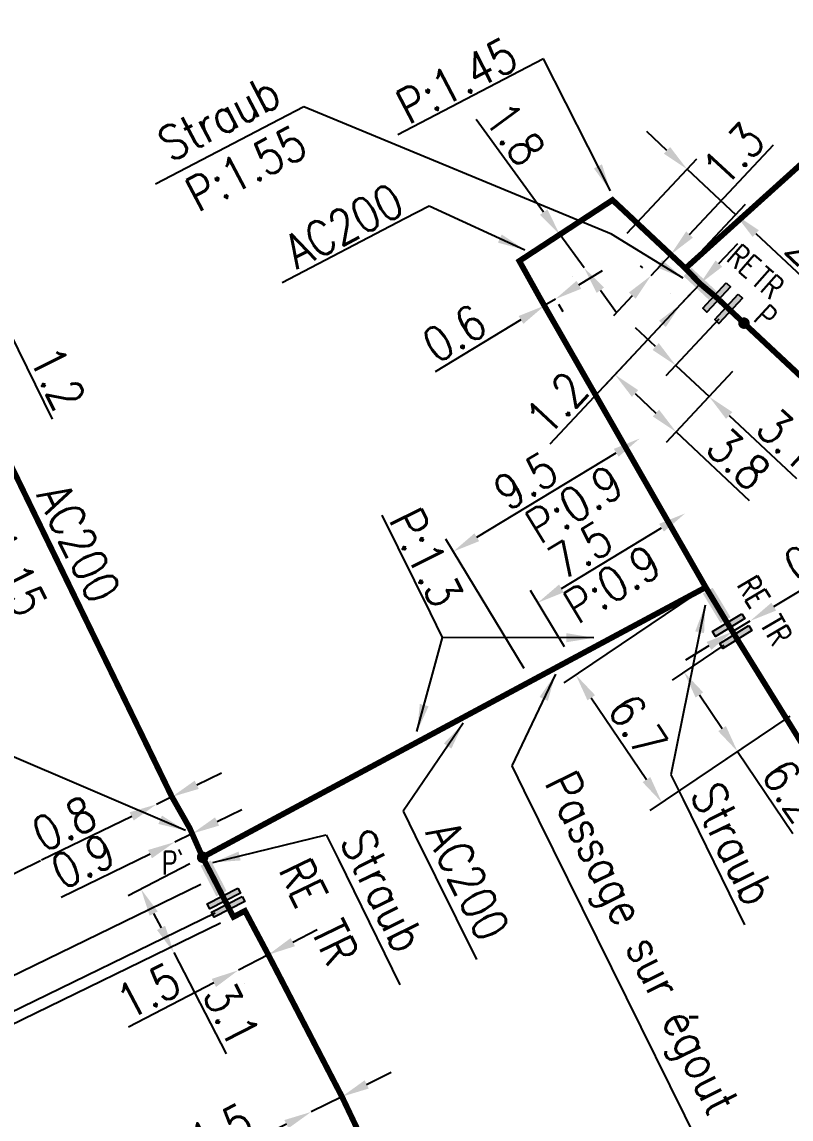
# Model space of a CAD drawing. Header units: millimetres. Extents: x 160996 to 162003, y 120996 to 122000.
# Drawn here: x 161417.77 to 161451.28, y 121105.73 to 121153.5 of the extents above; entities that cross this region are included whole.
import ezdxf
from ezdxf.enums import TextEntityAlignment as Align

# ---------------------------------------------------------------- set-up
doc = ezdxf.new("R2010")
doc.units = ezdxf.units.MM
doc.header["$PDMODE"] = 34
doc.linetypes.add('L_25_AP', pattern=[2000, 1000, 1000])
doc.linetypes.add('L_25_PE', pattern=[2000, 1000, 1000])
doc.layers.get('0').update_dxf_attribs({"linetype": 'CONTINUOUS'})
doc.layers.get('Defpoints').update_dxf_attribs({"linetype": 'CONTINUOUS'})
for name, color, linetype in [('L_150', 1, 'CONTINUOUS'), ('L_300', 7, 'CONTINUOUS'), ('L_340', 7, 'CONTINUOUS')]:
    doc.layers.add(name, color=color, linetype=linetype)
doc.styles.add('G_ROMANS', font='ROMANS.SHX', dxfattribs={"width": 0.75})
doc.styles.get("Standard").update_dxf_attribs({"font": 'romans.shx', "width": 0.85})
doc.dimstyles.get("Standard").update_dxf_attribs({"dimtxt": 1.5, "dimasz": 1.2, "dimexe": 0.625, "dimexo": 0.625, "dimgap": 0.25, "dimtad": 1, "dimdec": 1, "dimzin": 0, "dimdsep": 46, "dimtxsty": 'Standard', "dimcen": -0.5, "dimadec": 0, "dimazin": 0, "dimtfac": 1, "dimtdec": 1, "dimtmove": 0, "dimatfit": 3, "dimfxl": 0, "dimtolj": 1, "dimtzin": 0, "dimarcsym": 0})

# ---------------------------------------------------------------- blocks, each defined once
blk = doc.blocks.new('L_340_02')
at = {"color": 0, "linetype": 'Continuous'}
blk.add_solid([(-0.75, 0.25), (0.75, 0.25), (-0.75, -0.25), (0.75, -0.25)], dxfattribs=at)
at = {"color": 0, "linetype": 'Continuous', "width": 0.75, "flags": 3}
for tag, p in [('DEF_LEG', (0, -4.75)), ('DEF_COUP', (0, -7.25)), ('DEF_TYPE', (0, -9.75))]:
    blk.add_attdef(tag, text='', height=1.2, dxfattribs=at).set_placement(p, align=Align.MIDDLE)
blk = doc.blocks.new('L_340_21')
at = {"linetype": 'Continuous'}
blk.add_hatch(color=0, dxfattribs=at).paths.add_polyline_path([(0.125, 0.75), (-0.125, 0.75), (-0.125, -0.75), (0.125, -0.75)])
at = {"color": 0, "linetype": 'Continuous'}
blk.add_lwpolyline([(-0.125, 0.75), (0.125, 0.75), (0.125, -0.75), (-0.125, -0.75)], close=True, dxfattribs=at)
at = {"color": 0, "linetype": 'Continuous', "width": 0.75}
for tag, height, flags, p in [('RE', 1.5, 8, (0, 3)), ('DEF_LEG', 1.2, 3, (0, -5)), ('DEF_COUP', 1.2, 3, (0, -7.5)), ('DEF_TYPE', 1.2, 3, (0, -10))]:
    blk.add_attdef(tag, text='', height=height, dxfattribs=dict(at, flags=flags)).set_placement(p, align=Align.MIDDLE)
blk = doc.blocks.new('L_340_19')
at = {"linetype": 'Continuous'}
blk.add_hatch(color=0, dxfattribs=at).paths.add_polyline_path([(0.125, 0.75), (-0.125, 0.75), (-0.125, -0.75), (0.125, -0.75)])
at = {"color": 0, "linetype": 'Continuous'}
blk.add_lwpolyline([(-0.125, 0.75), (0.125, 0.75), (0.125, -0.75), (-0.125, -0.75)], close=True, dxfattribs=at)
at = {"color": 0, "linetype": 'Continuous', "width": 0.75}
for tag, height, flags, p in [('TR', 1, 8, (0, 1.981)), ('DEF_LEG', 1.2, 3, (0, -5)), ('DEF_COUP', 1.2, 3, (0, -7.5)), ('DEF_TYPE', 1.2, 3, (0, -10))]:
    blk.add_attdef(tag, text='', height=height, dxfattribs=dict(at, flags=flags)).set_placement(p, align=Align.MIDDLE)
blk = doc.blocks.new('*D1238')
at = {"layer": 'Defpoints', "color": 0, "linetype": 'Continuous', "transparency": 16777216}
for p in [(161431.712, 121106.7), (161430.368, 121106.035), (161430.368, 121106.035)]:
    blk.add_point(p, dxfattribs=at)
at = {"layer": 'L_150', "color": 0, "linetype": 'Continuous', "lineweight": -2, "transparency": 16777216}
for p, q in [((161432.788, 121107.233), (161433.863, 121107.765)), ((161431.712, 121106.7), (161430.368, 121106.035)), ((161429.293, 121105.503), (161425.538, 121103.644))]:
    blk.add_line(p, q, dxfattribs=at)
at = {"layer": 'L_150', "color": 0, "linetype": 'Continuous', "transparency": 16777216}
for points in [[(161432.699, 121107.412), (161432.877, 121107.054), (161431.712, 121106.7)], [(161429.204, 121105.682), (161429.381, 121105.323), (161430.368, 121106.035)]]:
    blk.add_solid(points, dxfattribs=at)
at = {"layer": 'L_150', "color": 0, "linetype": 'Continuous', "transparency": 16777216, "insert": (161426.434, 121105.203), "char_height": 1.5, "attachment_point": 5, "rotation": 26.3349}
blk.add_mtext('\\A1;1.5', dxfattribs=at)
blk = doc.blocks.new('*D1239')
at = {"layer": 'Defpoints', "color": 0, "linetype": 'Continuous', "transparency": 16777216}
for p in [(161425.64, 121117.126), (161424.381, 121112.985), (161424.381, 121112.985)]:
    blk.add_point(p, dxfattribs=at)
at = {"layer": 'L_300', "color": 0, "linetype": 'Continuous', "lineweight": -2, "transparency": 16777216}
for p, q in [((161425.085, 121116.839), (161422.402, 121115.452)), ((161423.509, 121114.673), (161423.83, 121114.051)), ((161424.381, 121112.985), (161426.663, 121108.572))]:
    blk.add_line(p, q, dxfattribs=at)
at = {"layer": 'L_300', "color": 0, "linetype": 'Continuous', "transparency": 16777216}
for points in [[(161423.686, 121114.765), (161423.331, 121114.581), (161422.958, 121115.739)], [(161424.008, 121114.143), (161423.653, 121113.959), (161424.381, 121112.985)]]:
    blk.add_solid(points, dxfattribs=at)
at = {"layer": 'L_300', "color": 0, "linetype": 'Continuous', "transparency": 16777216, "insert": (161426.906, 121110.278), "char_height": 1.5, "attachment_point": 5, "rotation": 297.3391}
blk.add_mtext('\\A1;3.1', dxfattribs=at)
blk = doc.blocks.new('*D1240')
at = {"layer": 'Defpoints', "color": 0, "linetype": 'Continuous', "transparency": 16777216}
for p in [(161424.305, 121119.756), (161423.631, 121119.429), (161423.631, 121119.429)]:
    blk.add_point(p, dxfattribs=at)
at = {"layer": 'L_150', "color": 0, "linetype": 'Continuous', "lineweight": -2, "transparency": 16777216}
for p, q in [((161425.385, 121120.281), (161426.464, 121120.806)), ((161424.305, 121119.756), (161423.631, 121119.429)), ((161422.552, 121118.904), (161418.62, 121116.992))]:
    blk.add_line(p, q, dxfattribs=at)
at = {"layer": 'L_150', "color": 0, "linetype": 'Continuous', "transparency": 16777216}
for points in [[(161425.297, 121120.461), (161425.472, 121120.101), (161424.305, 121119.756)], [(161422.464, 121119.084), (161422.639, 121118.724), (161423.631, 121119.429)]]:
    blk.add_solid(points, dxfattribs=at)
at = {"layer": 'L_150', "color": 0, "linetype": 'Continuous', "transparency": 16777216, "insert": (161419.609, 121118.585), "char_height": 1.5, "attachment_point": 5, "rotation": 25.928}
blk.add_mtext('\\A1;0.8', dxfattribs=at)
blk = doc.blocks.new('*D1242')
at = {"layer": 'Defpoints', "color": 0, "linetype": 'Continuous', "transparency": 16777216}
for p in [(161413.954, 121141.022), (161416.709, 121141.037), (161413.585, 121139.504)]:
    blk.add_point(p, dxfattribs=at)
at = {"layer": 'L_150', "color": 0, "linetype": 'Continuous', "lineweight": -2, "transparency": 16777216}
for p, q in [((161415.651, 121143.192), (161415.123, 121144.269)), ((161414.515, 121141.297), (161416.741, 121142.39)), ((161416.18, 121142.114), (161416.709, 121141.037)), ((161414.146, 121139.779), (161417.27, 121141.313)), ((161417.238, 121139.96), (161419.083, 121136.199))]:
    blk.add_line(p, q, dxfattribs=at)
at = {"layer": 'L_150', "color": 0, "linetype": 'Continuous', "transparency": 16777216}
for points in [[(161415.831, 121143.28), (161415.472, 121143.104), (161416.18, 121142.114)], [(161417.417, 121140.048), (161417.058, 121139.872), (161416.709, 121141.037)]]:
    blk.add_solid(points, dxfattribs=at)
at = {"layer": 'L_150', "color": 0, "linetype": 'Continuous', "transparency": 16777216, "insert": (161419.323, 121137.982), "char_height": 1.5, "attachment_point": 5, "rotation": 296.1436}
blk.add_mtext('\\A1;1.2', dxfattribs=at)
blk = doc.blocks.new('*D1245')
at = {"layer": 'Defpoints', "color": 0, "linetype": 'Continuous', "transparency": 16777216}
for p in [(161428.504, 121112.879), (161427.198, 121112.204), (161427.198, 121112.204)]:
    blk.add_point(p, dxfattribs=at)
at = {"layer": 'L_150', "color": 0, "linetype": 'Continuous', "lineweight": -2, "transparency": 16777216}
for p, q in [((161429.57, 121113.43), (161430.636, 121113.981)), ((161428.504, 121112.879), (161427.198, 121112.204)), ((161426.132, 121111.652), (161422.411, 121109.729)), ((161427.485, 121111.648), (161427.485, 121111.648))]:
    blk.add_line(p, q, dxfattribs=at)
at = {"layer": 'L_150', "color": 0, "linetype": 'Continuous', "transparency": 16777216}
for points in [[(161429.478, 121113.607), (161429.662, 121113.252), (161428.504, 121112.879)], [(161426.04, 121111.83), (161426.224, 121111.475), (161427.198, 121112.204)]]:
    blk.add_solid(points, dxfattribs=at)
at = {"layer": 'L_150', "color": 0, "linetype": 'Continuous', "transparency": 16777216, "insert": (161423.279, 121111.303), "char_height": 1.5, "attachment_point": 5, "rotation": 27.3391}
blk.add_mtext('\\A1;1.5', dxfattribs=at)
blk = doc.blocks.new('*D1246')
at = {"layer": 'Defpoints', "color": 0, "linetype": 'Continuous', "transparency": 16777216}
for p in [(161424.314, 121118.023), (161425.079, 121118.395), (161424.429, 121117.787)]:
    blk.add_point(p, dxfattribs=at)
at = {"layer": 'L_150', "color": 0, "linetype": 'Continuous', "lineweight": -2, "transparency": 16777216}
for p, q in [((161426.273, 121118.683), (161427.352, 121119.208)), ((161425.194, 121118.158), (161424.429, 121117.787)), ((161425.352, 121117.833), (161425.467, 121117.596)), ((161423.35, 121117.262), (161419.473, 121115.377)), ((161424.588, 121117.461), (161424.703, 121117.225))]:
    blk.add_line(p, q, dxfattribs=at)
at = {"layer": 'L_150', "color": 0, "linetype": 'Continuous', "transparency": 16777216}
for points in [[(161426.185, 121118.863), (161426.36, 121118.503), (161425.194, 121118.158)], [(161423.263, 121117.442), (161423.437, 121117.082), (161424.429, 121117.787)]]:
    blk.add_solid(points, dxfattribs=at)
at = {"layer": 'L_150', "color": 0, "linetype": 'Continuous', "transparency": 16777216, "insert": (161420.435, 121116.957), "char_height": 1.5, "attachment_point": 5, "rotation": 25.928}
blk.add_mtext('\\A1;0.9', dxfattribs=at)
blk = doc.blocks.new('*D1264')
at = {"layer": 'Defpoints', "color": 0, "linetype": 'Continuous', "transparency": 16777216}
for p in [(161440.352, 121141.454), (161440.822, 121141.739), (161441.009, 121141.43)]:
    blk.add_point(p, dxfattribs=at)
at = {"layer": 'L_150', "color": 0, "linetype": 'Continuous', "lineweight": -2, "transparency": 16777216}
for p, q in [((161442.036, 121142.052), (161443.062, 121142.673)), ((161441.009, 121141.43), (161440.539, 121141.145)), ((161441.146, 121141.204), (161441.333, 121140.895)), ((161439.512, 121140.523), (161435.773, 121138.259)), ((161440.676, 121140.919), (161440.863, 121140.61))]:
    blk.add_line(p, q, dxfattribs=at)
at = {"layer": 'L_150', "color": 0, "linetype": 'Continuous', "transparency": 16777216}
for points in [[(161441.932, 121142.223), (161442.139, 121141.88), (161441.009, 121141.43)], [(161439.409, 121140.694), (161439.616, 121140.352), (161440.539, 121141.145)]]:
    blk.add_solid(points, dxfattribs=at)
at = {"layer": 'L_150', "color": 0, "linetype": 'Continuous', "transparency": 16777216, "insert": (161436.612, 121139.935), "char_height": 1.5, "attachment_point": 5, "rotation": 31.2019}
blk.add_mtext('\\A1;0.6', dxfattribs=at)
blk = doc.blocks.new('*D1268')
at = {"layer": 'Defpoints', "color": 0, "linetype": 'Continuous', "transparency": 16777216}
for p in [(161441.204, 121144.243), (161442.264, 121142.788), (161442.264, 121142.788)]:
    blk.add_point(p, dxfattribs=at)
at = {"layer": 'L_150', "color": 0, "linetype": 'Continuous', "lineweight": -2, "transparency": 16777216}
for p, q in [((161440.498, 121145.213), (161437.561, 121149.247)), ((161440.699, 121143.875), (161440.699, 121143.875)), ((161442.264, 121142.788), (161441.204, 121144.243)), ((161441.758, 121142.42), (161441.758, 121142.42)), ((161442.97, 121141.818), (161443.676, 121140.848))]:
    blk.add_line(p, q, dxfattribs=at)
at = {"layer": 'L_150', "color": 0, "linetype": 'Continuous', "transparency": 16777216}
for points in [[(161440.66, 121145.331), (161440.336, 121145.096), (161441.204, 121144.243)], [(161443.132, 121141.936), (161442.808, 121141.7), (161442.264, 121142.788)]]:
    blk.add_solid(points, dxfattribs=at)
at = {"layer": 'L_150', "color": 0, "linetype": 'Continuous', "transparency": 16777216, "insert": (161439.249, 121148.627), "char_height": 1.5, "attachment_point": 5, "rotation": 306.0587}
blk.add_mtext('\\A1;1.8', dxfattribs=at)
blk = doc.blocks.new('*D1269')
at = {"layer": 'Defpoints', "color": 0, "linetype": 'Continuous', "transparency": 16777216}
for p in [(161446.748, 121147.086), (161443.705, 121143.838), (161446.676, 121142.767)]:
    blk.add_point(p, dxfattribs=at)
at = {"layer": 'L_150', "color": 0, "linetype": 'Continuous', "lineweight": -2, "transparency": 16777216}
for p, q in [((161445.872, 121147.906), (161444.997, 121148.727)), ((161444.132, 121144.294), (161447.175, 121147.542)), ((161446.748, 121147.086), (161448.865, 121145.103)), ((161447.103, 121143.223), (161449.292, 121145.559)), ((161449.74, 121144.283), (161452.886, 121141.336))]:
    blk.add_line(p, q, dxfattribs=at)
at = {"layer": 'L_150', "color": 0, "linetype": 'Continuous', "transparency": 16777216}
for points in [[(161446.009, 121148.052), (161445.736, 121147.76), (161446.748, 121147.086)], [(161449.877, 121144.429), (161449.604, 121144.137), (161448.865, 121145.103)]]:
    blk.add_solid(points, dxfattribs=at)
at = {"layer": 'L_150', "color": 0, "linetype": 'Continuous', "transparency": 16777216, "insert": (161452.435, 121143.129), "char_height": 1.5, "attachment_point": 5, "rotation": 316.8681}
blk.add_mtext('\\A1;2.9', dxfattribs=at)
blk = doc.blocks.new('*D1270')
at = {"layer": 'Defpoints', "color": 0, "linetype": 'Continuous', "transparency": 16777216}
for p in [(161445.181, 121142.455), (161446.676, 121142.767), (161445.28, 121142.362)]:
    blk.add_point(p, dxfattribs=at)
at = {"layer": 'L_150', "color": 0, "linetype": 'Continuous', "lineweight": -2, "transparency": 16777216}
for p, q in [((161446.856, 121144.243), (161450.52, 121148.154)), ((161445.181, 121142.455), (161446.035, 121143.367)), ((161446.22, 121143.195), (161445.579, 121143.795)), ((161444.824, 121142.789), (161444.725, 121142.882)), ((161444.36, 121141.579), (161443.54, 121140.704))]:
    blk.add_line(p, q, dxfattribs=at)
at = {"layer": 'L_150', "color": 0, "linetype": 'Continuous', "transparency": 16777216}
for points in [[(161446.71, 121144.38), (161447.002, 121144.106), (161446.035, 121143.367)], [(161444.214, 121141.716), (161444.506, 121141.443), (161445.181, 121142.455)]]:
    blk.add_solid(points, dxfattribs=at)
at = {"layer": 'L_150', "color": 0, "linetype": 'Continuous', "transparency": 16777216, "insert": (161448.768, 121147.747), "char_height": 1.5, "attachment_point": 5, "rotation": 46.8681}
blk.add_mtext('\\A1;1.3', dxfattribs=at)
blk = doc.blocks.new('*D1271')
at = {"layer": 'Defpoints', "color": 0, "linetype": 'Continuous', "transparency": 16777216}
for p in [(161449.498, 121127.416), (161449.498, 121127.416), (161448.729, 121126.95)]:
    blk.add_point(p, dxfattribs=at)
at = {"layer": 'L_150', "color": 0, "linetype": 'Continuous', "lineweight": -2, "transparency": 16777216}
for p, q in [((161450.525, 121128.038), (161454.212, 121130.272)), ((161448.729, 121126.95), (161449.498, 121127.416)), ((161447.702, 121126.328), (161446.676, 121125.706))]:
    blk.add_line(p, q, dxfattribs=at)
at = {"layer": 'L_150', "color": 0, "linetype": 'Continuous', "transparency": 16777216}
for points in [[(161450.421, 121128.209), (161450.628, 121127.867), (161449.498, 121127.416)], [(161447.599, 121126.499), (161447.806, 121126.157), (161448.729, 121126.95)]]:
    blk.add_solid(points, dxfattribs=at)
at = {"layer": 'L_150', "color": 0, "linetype": 'Continuous', "transparency": 16777216, "insert": (161452.363, 121130.321), "char_height": 1.5, "attachment_point": 5, "rotation": 31.2114}
blk.add_mtext('\\A1;0.9', dxfattribs=at)
blk = doc.blocks.new('*D1332')
at = {"layer": 'Defpoints', "color": 0, "linetype": 'Continuous', "transparency": 16777216}
for p in [(161447.315, 121142.101), (161449.158, 121138.729), (161446.269, 121135.646)]:
    blk.add_point(p, dxfattribs=at)
at = {"layer": 'L_340', "color": 0, "linetype": 'Continuous', "lineweight": -2, "transparency": 16777216}
for p, q in [((161446.887, 121141.645), (161443.178, 121137.685)), ((161448.731, 121138.273), (161445.842, 121135.19)), ((161444.481, 121137.321), (161445.393, 121136.466)), ((161446.269, 121135.646), (161449.459, 121132.657))]:
    blk.add_line(p, q, dxfattribs=at)
at = {"layer": 'L_340', "color": 0, "linetype": 'Continuous', "transparency": 16777216}
for points in [[(161444.618, 121137.467), (161444.344, 121137.175), (161443.605, 121138.141)], [(161445.53, 121136.612), (161445.256, 121136.32), (161446.269, 121135.646)]]:
    blk.add_solid(points, dxfattribs=at)
at = {"layer": 'L_340', "color": 0, "linetype": 'Continuous', "transparency": 16777216, "insert": (161448.986, 121134.471), "char_height": 1.5, "attachment_point": 5, "rotation": 316.8681}
blk.add_mtext('\\A1;3.8', dxfattribs=at)
blk = doc.blocks.new('*D1333')
at = {"layer": 'Defpoints', "color": 0, "linetype": 'Continuous', "transparency": 16777216}
for p in [(161448.559, 121141.006), (161449.158, 121138.729), (161447.708, 121137.182)]:
    blk.add_point(p, dxfattribs=at)
at = {"layer": 'L_340', "color": 0, "linetype": 'Continuous', "lineweight": -2, "transparency": 16777216}
for p, q in [((161448.132, 121140.55), (161445.826, 121138.088)), ((161445.378, 121139.364), (161444.502, 121140.185)), ((161446.253, 121138.544), (161447.708, 121137.182)), ((161448.731, 121138.273), (161447.28, 121136.725)), ((161448.583, 121136.361), (161451.508, 121133.622))]:
    blk.add_line(p, q, dxfattribs=at)
at = {"layer": 'L_340', "color": 0, "linetype": 'Continuous', "transparency": 16777216}
for points in [[(161445.514, 121139.51), (161445.241, 121139.218), (161446.253, 121138.544)], [(161448.72, 121136.507), (161448.447, 121136.215), (161447.708, 121137.182)]]:
    blk.add_solid(points, dxfattribs=at)
at = {"layer": 'L_340', "color": 0, "linetype": 'Continuous', "transparency": 16777216, "insert": (161451.167, 121135.311), "char_height": 1.5, "attachment_point": 5, "rotation": 316.8681}
blk.add_mtext('\\A1;3.1', dxfattribs=at)
blk = doc.blocks.new('*D1535')
at = {"layer": 'Defpoints', "color": 0, "linetype": 'Continuous', "transparency": 16777216}
for p in [(161448.872, 121126.713), (161451.741, 121123.618), (161448.944, 121121.732)]:
    blk.add_point(p, dxfattribs=at)
at = {"layer": 'L_340', "color": 0, "linetype": 'Continuous', "lineweight": -2, "transparency": 16777216}
for p, q in [((161448.354, 121126.363), (161446.095, 121124.84)), ((161447.284, 121124.194), (161448.273, 121122.727)), ((161451.223, 121123.269), (161448.425, 121121.383)), ((161448.944, 121121.732), (161451.353, 121118.158))]:
    blk.add_line(p, q, dxfattribs=at)
at = {"layer": 'L_340', "color": 0, "linetype": 'Continuous', "transparency": 16777216}
for points in [[(161447.449, 121124.306), (161447.118, 121124.082), (161446.613, 121125.189)], [(161448.439, 121122.839), (161448.107, 121122.615), (161448.944, 121121.732)]]:
    blk.add_solid(points, dxfattribs=at)
at = {"layer": 'L_340', "color": 0, "linetype": 'Continuous', "transparency": 16777216, "insert": (161451.313, 121120.007), "char_height": 1.5, "attachment_point": 5, "rotation": 303.9874}
blk.add_mtext('\\A1;6.2', dxfattribs=at)
blk = doc.blocks.new('*D1536')
at = {"layer": 'Defpoints', "color": 0, "linetype": 'Continuous', "transparency": 16777216}
for p in [(161446.663, 121132.097), (161446.663, 121132.097), (161441.735, 121125.756)]:
    blk.add_point(p, dxfattribs=at)
at = {"layer": 'L_150', "color": 0, "linetype": 'Continuous', "lineweight": -2, "transparency": 16777216}
for p, q in [((161441.275, 121128.832), (161445.636, 121131.475)), ((161441.411, 121126.291), (161439.924, 121128.745))]:
    blk.add_line(p, q, dxfattribs=at)
at = {"layer": 'L_150', "color": 0, "linetype": 'Continuous', "transparency": 16777216}
for points in [[(161445.533, 121131.646), (161445.74, 121131.304), (161446.663, 121132.097)], [(161441.171, 121129.003), (161441.378, 121128.661), (161440.248, 121128.21)]]:
    blk.add_solid(points, dxfattribs=at)
at = {"layer": 'L_150', "color": 0, "linetype": 'Continuous', "transparency": 16777216, "insert": (161442.104, 121130.504), "char_height": 1.5, "attachment_point": 5, "rotation": 31.2114}
blk.add_mtext('\\A1;7.5', dxfattribs=at)
blk = doc.blocks.new('*D1540')
at = {"layer": 'Defpoints', "color": 0, "linetype": 'Continuous', "transparency": 16777216}
for p in [(161447.315, 121142.101), (161446.494, 121141.225), (161446.494, 121141.225)]:
    blk.add_point(p, dxfattribs=at)
at = {"layer": 'L_340', "color": 0, "linetype": 'Continuous', "lineweight": -2, "transparency": 16777216}
for p, q in [((161448.135, 121142.976), (161448.955, 121143.852)), ((161446.858, 121142.528), (161446.858, 121142.528)), ((161447.315, 121142.101), (161446.494, 121141.225)), ((161446.038, 121141.652), (161446.038, 121141.652)), ((161445.674, 121140.349), (161440.772, 121135.117))]:
    blk.add_line(p, q, dxfattribs=at)
at = {"layer": 'L_340', "color": 0, "linetype": 'Continuous', "transparency": 16777216}
for points in [[(161447.989, 121143.113), (161448.281, 121142.84), (161447.315, 121142.101)], [(161445.528, 121140.486), (161445.82, 121140.212), (161446.494, 121141.225)]]:
    blk.add_solid(points, dxfattribs=at)
at = {"layer": 'L_340', "color": 0, "linetype": 'Continuous', "transparency": 16777216, "insert": (161441.064, 121136.891), "char_height": 1.5, "attachment_point": 5, "rotation": 46.8681}
blk.add_mtext('\\A1;1.2', dxfattribs=at)
blk = doc.blocks.new('*D723')
at = {"layer": 'Defpoints', "color": 0, "linetype": 'Continuous', "transparency": 16777216}
for p in [(161419.134, 121117.242), (161426.756, 121114.967), (161413.427, 121114.467)]:
    blk.add_point(p, dxfattribs=at)
at = {"layer": 'L_340', "color": 0, "linetype": 'Continuous', "lineweight": -2, "transparency": 16777216}
for p, q in [((161413.427, 121114.467), (161411.515, 121118.399)), ((161418.572, 121116.969), (161412.865, 121114.194)), ((161426.194, 121114.693), (161415.217, 121109.356)), ((161415.254, 121110.709), (161413.951, 121113.388))]:
    blk.add_line(p, q, dxfattribs=at)
at = {"layer": 'L_340', "color": 0, "linetype": 'Continuous', "transparency": 16777216}
for points in [[(161414.131, 121113.476), (161413.771, 121113.301), (161413.427, 121114.467)], [(161415.434, 121110.796), (161415.074, 121110.621), (161415.779, 121109.63)]]:
    blk.add_solid(points, dxfattribs=at)
at = {"layer": 'L_340', "color": 0, "linetype": 'Continuous', "transparency": 16777216, "insert": (161413.108, 121117.41), "char_height": 1.5, "attachment_point": 5, "rotation": 295.928}
blk.add_mtext('\\A1;3.5', dxfattribs=at)
blk = doc.blocks.new('*D724')
at = {"layer": 'Defpoints', "color": 0, "linetype": 'Continuous', "transparency": 16777216}
for p in [(161419.134, 121117.242), (161426.984, 121114.527), (161411.587, 121113.573)]:
    blk.add_point(p, dxfattribs=at)
at = {"layer": 'L_150', "color": 0, "linetype": 'Continuous', "lineweight": -2, "transparency": 16777216}
for p, q in [((161411.587, 121113.573), (161409.676, 121117.504)), ((161418.572, 121116.969), (161411.025, 121113.3)), ((161426.422, 121114.254), (161413.593, 121108.017)), ((161413.631, 121109.369), (161412.112, 121112.494))]:
    blk.add_line(p, q, dxfattribs=at)
at = {"layer": 'L_150', "color": 0, "linetype": 'Continuous', "transparency": 16777216}
for points in [[(161412.292, 121112.581), (161411.932, 121112.406), (161411.587, 121113.573)], [(161413.811, 121109.457), (161413.451, 121109.282), (161414.155, 121108.29)]]:
    blk.add_solid(points, dxfattribs=at)
at = {"layer": 'L_150', "color": 0, "linetype": 'Continuous', "transparency": 16777216, "insert": (161411.268, 121116.516), "char_height": 1.5, "attachment_point": 5, "rotation": 295.928}
blk.add_mtext('\\A1;3.8', dxfattribs=at)
blk = doc.blocks.new('*D725')
at = {"layer": 'Defpoints', "color": 0, "linetype": 'Continuous', "transparency": 16777216}
for p in [(161419.134, 121117.242), (161426.12, 121116.206), (161415.106, 121115.284)]:
    blk.add_point(p, dxfattribs=at)
at = {"layer": 'L_340', "color": 0, "linetype": 'Continuous', "lineweight": -2, "transparency": 16777216}
for p, q in [((161415.106, 121115.284), (161413.195, 121119.215)), ((161418.572, 121116.969), (161414.544, 121115.011)), ((161425.558, 121115.932), (161416.287, 121111.425)), ((161416.324, 121112.778), (161415.631, 121114.205))]:
    blk.add_line(p, q, dxfattribs=at)
at = {"layer": 'L_340', "color": 0, "linetype": 'Continuous', "transparency": 16777216}
for points in [[(161415.811, 121114.292), (161415.451, 121114.117), (161415.106, 121115.284)], [(161416.504, 121112.865), (161416.145, 121112.69), (161416.849, 121111.699)]]:
    blk.add_solid(points, dxfattribs=at)
at = {"layer": 'L_340', "color": 0, "linetype": 'Continuous', "transparency": 16777216, "insert": (161414.787, 121118.226), "char_height": 1.5, "attachment_point": 5, "rotation": 295.928}
blk.add_mtext('\\A1;3.2', dxfattribs=at)
blk = doc.blocks.new('*D726')
at = {"layer": 'Defpoints', "color": 0, "linetype": 'Continuous', "transparency": 16777216}
for p in [(161447.56, 121128.88), (161451.741, 121123.618), (161445.649, 121119.511)]:
    blk.add_point(p, dxfattribs=at)
at = {"layer": 'L_150', "color": 0, "linetype": 'Continuous', "lineweight": -2, "transparency": 16777216}
for p, q in [((161447.042, 121128.531), (161441.385, 121124.717)), ((161442.574, 121124.071), (161444.978, 121120.506)), ((161451.223, 121123.269), (161445.13, 121119.161))]:
    blk.add_line(p, q, dxfattribs=at)
at = {"layer": 'L_150', "color": 0, "linetype": 'Continuous', "transparency": 16777216}
for points in [[(161442.74, 121124.183), (161442.408, 121123.959), (161441.903, 121125.066)], [(161445.144, 121120.618), (161444.812, 121120.394), (161445.649, 121119.511)]]:
    blk.add_solid(points, dxfattribs=at)
at = {"layer": 'L_150', "color": 0, "linetype": 'Continuous', "transparency": 16777216, "insert": (161444.605, 121122.848), "char_height": 1.5, "attachment_point": 5, "rotation": 303.9874}
blk.add_mtext('\\A1;6.7', dxfattribs=at)
blk = doc.blocks.new('*D727')
at = {"layer": 'Defpoints', "color": 0, "linetype": 'Continuous', "transparency": 16777216}
for p in [(161444.686, 121135.359), (161444.686, 121135.359), (161439.97, 121124.81)]:
    blk.add_point(p, dxfattribs=at)
at = {"layer": 'L_150', "color": 0, "linetype": 'Continuous', "lineweight": -2, "transparency": 16777216}
for p, q in [((161437.587, 121131.058), (161443.66, 121134.738)), ((161439.646, 121125.344), (161436.237, 121130.971))]:
    blk.add_line(p, q, dxfattribs=at)
at = {"layer": 'L_150', "color": 0, "linetype": 'Continuous', "transparency": 16777216}
for points in [[(161443.556, 121134.909), (161443.763, 121134.567), (161444.686, 121135.359)], [(161437.484, 121131.229), (161437.691, 121130.887), (161436.561, 121130.437)]]:
    blk.add_solid(points, dxfattribs=at)
at = {"layer": 'L_150', "color": 0, "linetype": 'Continuous', "transparency": 16777216, "insert": (161439.717, 121133.518), "char_height": 1.5, "attachment_point": 5, "rotation": 31.2114}
blk.add_mtext('\\A1;9.5', dxfattribs=at)
blk = doc.blocks.new('L_300_12')
at = {"color": 0, "linetype": 'Continuous', "const_width": 0.248, "flags": 128}
blk.add_lwpolyline([(-0.126, 0, 1), (0.126, 0, 1)], format="xyb", close=True, dxfattribs=at)
at = {"linetype": 'Continuous', "style": 'G_ROMANS', "width": 0.75}
blk.add_attdef('P', text='', height=1, dxfattribs=at).set_placement((0, 1.331), align=Align.MIDDLE_CENTER)
at = {"color": 0, "linetype": 'Continuous', "width": 0.75, "flags": 3}
for tag, p in [('DEF_LEG', (0, -5)), ('DEF_COUP', (0, -7.5)), ('DEF_TYPE', (0, -10))]:
    blk.add_attdef(tag, text='', height=1.2, dxfattribs=at).set_placement(p, align=Align.MIDDLE)

msp = doc.modelspace()

# ---------------------------------------------------------------- linework, layer by layer
at = {"layer": 'L_150', "linetype": 'L_25_AP', "const_width": 0.25, "flags": 128}
for points in [[(161458.443, 121153.373), (161446.676, 121142.767)], [(161448.872, 121126.713), (161448.729, 121126.95), (161448.557, 121127.233), (161448.039, 121128.089), (161447.56, 121128.88), (161440.352, 121141.454), (161439.44, 121143.089), (161441.204, 121144.243), (161443.499, 121145.744), (161446.676, 121142.767), (161447.315, 121142.101), (161448.032, 121141.499), (161448.559, 121141.006)], [(161426.756, 121114.967), (161426.569, 121115.329), (161426.12, 121116.206), (161425.64, 121117.126), (161425.079, 121118.395), (161424.305, 121119.756), (161415.609, 121137.65), (161413.954, 121141.022), (161412.433, 121140.881), (161410.523, 121140.704), (161408.891, 121138.557), (161408.891, 121138.557), (161405.57, 121135.237), (161404.931, 121134.598)], [(161447.56, 121128.88), (161439.97, 121124.81), (161425.64, 121117.126)]]:
    msp.add_lwpolyline(points, dxfattribs=at)
at = {"layer": 'L_150', "linetype": 'L_25_PE', "const_width": 0.25, "flags": 128}
for points in [[(161448.559, 121141.006), (161457.478, 121132.664), (161464.908, 121126.312), (161468.506, 121123.179), (161473.174, 121119.676), (161477.237, 121115.824), (161481.02, 121112.604), (161495.177, 121099.992), (161503.961, 121092.3), (161511.962, 121085.36), (161524.369, 121074.573), (161535.998, 121064.359), (161542.694, 121058.396), (161548.271, 121052.809), (161548.425, 121052.196), (161547.934, 121050.451), (161547.015, 121050.058), (161546.095, 121049.664), (161534.777, 121044.832), (161529.795, 121042.852), (161525.629, 121040.914), (161521.109, 121039.04), (161510.997, 121034.323), (161510.997, 121034.323), (161507.327, 121032.593), (161507.008, 121032.45), (161504.954, 121033.14), (161503.884, 121033.485), (161503.884, 121033.485), (161498.806, 121042.604), (161493.589, 121051.537), (161488.307, 121060.471), (161483.599, 121067.737), (161476.451, 121080.351), (161474.449, 121083.989), (161464.881, 121100.648), (161458.039, 121111.767), (161453.62, 121119.058), (161448.872, 121126.713), (161448.872, 121126.713)], [(161484.507, 121000), (161481.959, 121005.084), (161475.242, 121018.536), (161472.638, 121024.334), (161469.937, 121030.696), (161465.797, 121038.34), (161465.242, 121039.385), (161465.242, 121039.385), (161462.906, 121043.935), (161460.398, 121048.716), (161453.907, 121061.858), (161449.489, 121070.657), (161444.152, 121081.707), (161434.472, 121100.899), (161431.712, 121106.7), (161428.504, 121112.879), (161427.486, 121114.79), (161426.984, 121114.527), (161426.756, 121114.967)]]:
    msp.add_lwpolyline(points, dxfattribs=at)

# ---------------------------------------------------------------- block references
at = {"layer": 'L_300', "ltscale": 0.5}
ref = msp.add_blockref('L_300_12', (161449.225, 121140.383), dxfattribs=dict(at, rotation=316.9143112161099))
ref.add_attrib('P', 'P', dxfattribs={"layer": '0', "linetype": 'Continuous', "height": 1, "rotation": 316.9143, "style": 'G_ROMANS', "width": 0.75}).set_placement((161450.175, 121140.668), align=Align.MIDDLE_CENTER)
ref = msp.add_blockref('L_300_12', (161425.64, 121117.126), dxfattribs=dict(at, rotation=297.52280709378))
ref.add_attrib('P', 'P', dxfattribs={"layer": '0', "linetype": 'Continuous', "height": 1, "style": 'G_ROMANS', "width": 0.75}).set_placement((161424.21, 121116.877), align=Align.MIDDLE_CENTER)
at = {"layer": 'L_340'}
ref = msp.add_blockref('L_340_21', (161448.032, 121141.499), dxfattribs=dict(at, rotation=316.914311216007))
ref.add_attrib('RE', 'RE', dxfattribs={"layer": '0', "color": 0, "linetype": 'Continuous', "height": 1, "rotation": 319.0348, "width": 0.75, "flags": 8}).set_placement((161449.225, 121143.088), align=Align.MIDDLE)
ref = msp.add_blockref('L_340_19', (161448.559, 121141.006), dxfattribs=dict(at, rotation=316.9143112153381))
ref.add_attrib('TR', 'TR', dxfattribs={"layer": '0', "color": 0, "linetype": 'Continuous', "height": 1, "rotation": 319.0348, "width": 0.75, "flags": 8}).set_placement((161450.274, 121142.135), align=Align.MIDDLE)
for p, rotation in [((161447.315, 121142.101), 317.0172240255724), ((161448.039, 121128.089), 301.2019386800282), ((161426.12, 121116.206), 297.3391296305953)]:
    msp.add_blockref('L_340_02', p, dxfattribs=dict(at, rotation=rotation))
ref = msp.add_blockref('L_340_21', (161448.557, 121127.233), dxfattribs=dict(at, rotation=301.2019386824512))
ref.add_attrib('RE', 'RE', dxfattribs={"layer": '0', "color": 0, "linetype": 'Continuous', "height": 1, "rotation": 300.5558, "width": 0.75, "flags": 8}).set_placement((161449.644, 121128.689), align=Align.MIDDLE)
ref = msp.add_blockref('L_340_19', (161448.872, 121126.713), dxfattribs=dict(at, rotation=301.6160273884092))
ref.add_attrib('TR', 'TR', dxfattribs={"layer": '0', "color": 0, "linetype": 'Continuous', "height": 1, "rotation": 300.5558, "width": 0.75, "flags": 8}).set_placement((161450.639, 121127.018), align=Align.MIDDLE)
ref = msp.add_blockref('L_340_21', (161426.569, 121115.329), dxfattribs=dict(at, rotation=297.3391296304214))
ref.add_attrib('RE', 'RE', dxfattribs={"layer": '0', "color": 0, "linetype": 'Continuous', "height": 1.5, "rotation": 295.7954, "width": 0.75, "flags": 8}).set_placement((161430.031, 121116.023), align=Align.MIDDLE)
ref = msp.add_blockref('L_340_19', (161426.756, 121114.967), dxfattribs=dict(at, rotation=297.3391296323002))
ref.add_attrib('TR', 'TR', dxfattribs={"layer": '0', "color": 0, "linetype": 'Continuous', "height": 1.5, "rotation": 295.7954, "width": 0.75, "flags": 8}).set_placement((161431.41, 121113.423), align=Align.MIDDLE)

# ---------------------------------------------------------------- texts
at = {"layer": 'L_150', "linetype": 'Continuous', "width": 0.85}
for s, rotation, p in [('P:0.9', 31.2114, (161440.332, 121130.714)), ('P:1.15', 296.2881, (161415.145, 121132.411)), ('AC200', 296.2881, (161418.38, 121132.899)), ('P:0.9', 31.2114, (161441.983, 121127.234))]:
    msp.add_text(s, height=1.5, rotation=rotation, dxfattribs=at).set_placement(p)
at = {"layer": 'L_150', "linetype": 'Continuous', "char_height": 1.5}
for s, insert, attachment_point, rotation in [('\\A1;P:1.45', (161439.512, 121151.56), 9, 27.5485), ('\\A1;AC200', (161434.542, 121145.209), 9, 27.5485), ('\\A1;P:1.3', (161435.694, 121127.859), 9, 296.3039), ('\\A1;Passage sur égout', (161440.063, 121120.157), 7, 296.3039), ('\\A1;AC200', (161435.325, 121118.19), 7, 296.3039)]:
    msp.add_mtext(s, dxfattribs=dict(at, insert=insert, attachment_point=attachment_point, rotation=rotation))
at = {"layer": 'L_340', "linetype": 'Continuous', "char_height": 1.5}
for s, insert, attachment_point, rotation in [('Straub\\PP:1.55', (161430.335, 121147.733), 9, 27.5485), ('\\A1;Straub', (161446.86, 121119.876), 7, 296.1254), ('\\A1;Straub', (161431.602, 121117.83), 7, 296.1572)]:
    msp.add_mtext(s, dxfattribs=dict(at, insert=insert, attachment_point=attachment_point, rotation=rotation))

# ---------------------------------------------------------------- dimensions: what is measured, and where the dimension line sits
at = {"layer": 'L_150', "linetype": 'Continuous'}
for base, p1, p2, angle, picture, middle in [((161442.264, 121142.788), (161441.204, 121144.243), (161442.264, 121142.788), 126.0587, '*D1268', (161438.441, 121148.038)), ((161445.1808516, 121142.4551867), (161446.6761049, 121142.7672323), (161445.2802775, 121142.3620417), 46.8681167, '*D1270', (161449.4980195, 121147.0634702)), ((161446.748, 121147.086), (161446.676, 121142.767), (161443.705, 121143.838), 316.8681, '*D1269', (161451.751, 121142.399)), ((161416.709, 121141.037), (161413.954, 121141.022), (161413.585, 121139.504), 116.1436, '*D1242', (161418.425, 121137.541)), ((161441.009, 121141.43), (161440.352, 121141.454), (161440.822, 121141.739), 211.2019, '*D1264', (161437.13, 121139.08)), ((161444.686, 121135.359), (161439.97, 121124.81), (161444.686, 121135.359), 211.2114, '*D727', (161440.235, 121132.663)), ((161446.663, 121132.097), (161441.735, 121125.756), (161446.663, 121132.097), 211.2114, '*D1536', (161442.623, 121129.649)), ((161449.498, 121127.416), (161448.729, 121126.95), (161449.498, 121127.416), 211.2114, '*D1271', (161452.881, 121129.466)), ((161445.649, 121119.511), (161447.56, 121128.88), (161451.741, 121123.618), 123.9874, '*D726', (161443.776, 121122.289)), ((161423.631, 121119.429), (161424.305, 121119.756), (161423.631, 121119.429), 25.928, '*D1240', (161420.046, 121117.686)), ((161424.429, 121117.787), (161425.079, 121118.395), (161424.314, 121118.023), 25.928, '*D1246', (161420.872, 121116.057)), ((161427.198, 121112.204), (161428.504, 121112.879), (161427.198, 121112.204), 27.3391, '*D1245', (161423.738, 121110.415)), ((161430.368, 121106.035), (161431.712, 121106.7), (161430.368, 121106.035), 26.3349, '*D1238', (161426.878, 121104.307))]:
    dim = msp.add_linear_dim(base=base, p1=p1, p2=p2, angle=angle, dimstyle='Standard', dxfattribs=at)
    dim.commit()
    dim.dimension.update_dxf_attribs({"geometry": picture, "text_midpoint": middle, "dimtype": 160})
dim = msp.add_linear_dim(base=(161411.587, 121113.573), p1=(161426.984, 121114.527), p2=(161419.134, 121117.242), angle=295.928, text='3.8', dimstyle='Standard', dxfattribs=at)
dim.commit()
dim.dimension.update_dxf_attribs({"geometry": '*D724', "text_midpoint": (161410.369, 121116.078), "dimtype": 160})
at = {"layer": 'L_300', "linetype": 'Continuous'}
dim = msp.add_linear_dim(base=(161424.381, 121112.985), p1=(161425.64, 121117.126), p2=(161424.381, 121112.985), angle=117.3391, dimstyle='Standard', dxfattribs=at)
dim.commit()
dim.dimension.update_dxf_attribs({"geometry": '*D1239', "text_midpoint": (161426.018, 121109.819), "dimtype": 160})
at = {"layer": 'L_340', "linetype": 'Continuous'}
dim = msp.add_linear_dim(base=(161446.494, 121141.225), p1=(161447.315, 121142.101), p2=(161446.494, 121141.225), angle=46.8681, dimstyle='Standard', dxfattribs=at)
dim.commit()
dim.dimension.update_dxf_attribs({"geometry": '*D1540', "text_midpoint": (161441.794, 121136.207), "dimtype": 160})
for base, p1, p2, angle, text, picture, middle in [((161446.269, 121135.646), (161447.315, 121142.101), (161449.158, 121138.729), 136.8681, '3.8', '*D1332', (161448.302, 121133.741)), ((161447.708, 121137.182), (161448.559, 121141.006), (161449.158, 121138.729), 136.8681, '3.1', '*D1333', (161450.483, 121134.581)), ((161448.944, 121121.732), (161448.872, 121126.713), (161451.741, 121123.618), 123.9874, '6.2', '*D1535', (161450.484, 121119.448)), ((161415.106, 121115.284), (161426.12, 121116.206), (161419.134, 121117.242), 295.928, '3.2', '*D725', (161413.888, 121117.789)), ((161413.427, 121114.467), (161426.756, 121114.967), (161419.134, 121117.242), 295.928, '3.5', '*D723', (161412.209, 121116.973))]:
    dim = msp.add_linear_dim(base=base, p1=p1, p2=p2, angle=angle, text=text, dimstyle='Standard', dxfattribs=at)
    dim.commit()
    dim.dimension.update_dxf_attribs({"geometry": picture, "text_midpoint": middle, "dimtype": 160})

# ---------------------------------------------------------------- leaders
at = {"layer": 'L_150', "linetype": 'Continuous', "annotation_type": 0, "has_hookline": 1, "hookline_direction": 1}
for points, text_width, horizontal_direction in [([(161443.406, 121146.14), (161440.492, 121151.89), (161439.428, 121151.335)], 5.707, (0.88662, 0.4625, 0)), ([(161439.682, 121143.567), (161435.507, 121145.477), (161434.443, 121144.922)], 5.768, (0.88662, 0.4625, 0)), ([(161442.69, 121126.682), (161436.097, 121126.693), (161435.566, 121127.769)], 4.493, (0.443132, -0.896457, 0)), ([(161424.896, 121118.287), (161416.802, 121121.745), (161415.736, 121121.195)], 4.493, (0.888403, 0.459064, 0))]:
    msp.add_leader(points, dimstyle='Standard', dxfattribs=dict(at, text_width=text_width, horizontal_direction=horizontal_direction))
at = {"layer": 'L_150', "linetype": 'Continuous'}
msp.add_leader([(161434.981, 121122.594), (161436.097, 121126.693)], dimstyle='Standard', dxfattribs=at)
at = {"layer": 'L_150', "linetype": 'Continuous', "annotation_type": 0, "has_hookline": 1, "hookline_direction": 0, "horizontal_direction": (0.443132, -0.896457, 0)}
for points, text_width in [([(161441.019, 121125.1), (161439.111, 121121.106), (161439.643, 121120.031)], 18.336), ([(161436.997, 121122.957), (161434.373, 121119.139), (161434.905, 121118.064)], 5.768)]:
    msp.add_leader(points, dimstyle='Standard', override={"dimgap": 0.25, "dimtad": 1}, dxfattribs=dict(at, text_width=text_width))
at = {"layer": 'L_340', "linetype": 'Continuous', "annotation_type": 0, "has_hookline": 1, "text_width": 5.829}
for points, hookline_direction, horizontal_direction in [([(161446.577, 121142.344), (161443.454, 121144.26), (161430.05, 121149.801), (161428.986, 121149.246)], 1, (0.88662, 0.4625, 0)), ([(161447.533, 121128.097), (161446.046, 121120.719), (161446.575, 121119.642)], 0, (0.440337, -0.897833, 0)), ([(161426.089, 121116.895), (161431.03, 121118.101), (161431.559, 121117.024)], 0, (0.440836, -0.897588, 0))]:
    msp.add_leader(points, dimstyle='Standard', override={"dimgap": 0.25, "dimtad": 1}, dxfattribs=dict(at, hookline_direction=hookline_direction, horizontal_direction=horizontal_direction))

doc.saveas('drawing.dxf')
